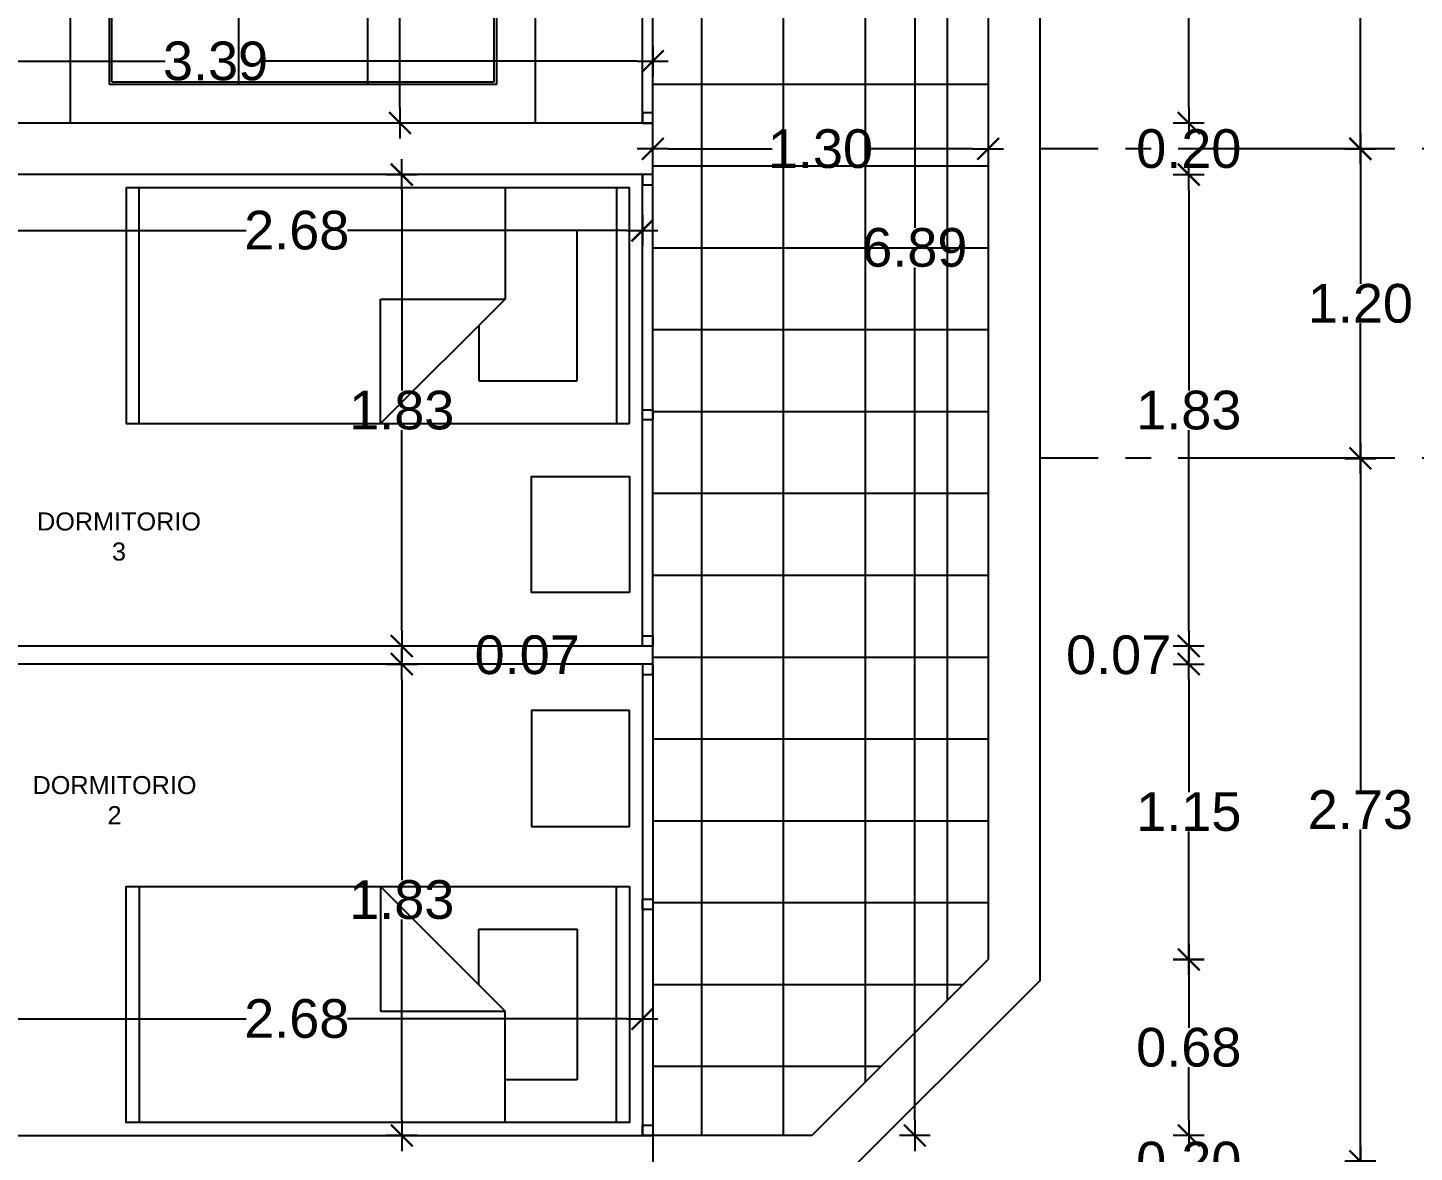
# Model space of a CAD drawing. Header units: millimetres. Extents: x 1217 to 2428, y 234 to 644.
# Drawn here: x 2363.08 to 2368.45, y 526.44 to 530.8 of the extents above; entities that cross this region are included whole.
import ezdxf

# ---------------------------------------------------------------- set-up
doc = ezdxf.new("R2010")
doc.units = ezdxf.units.MM
doc.linetypes.add('ACAD_ISO04W100', pattern=[30, 24, -3, 0, -3])
doc.layers.get('0').update_dxf_attribs({"lineweight": 5})
for name, color, linetype in [('0.1', 251, 'Continuous'), ('0.2', 2, 'Continuous'), ('0.3', 6, 'Continuous'), ('ARTEFACTOS', 4, 'Continuous'), ('COTAS', 252, 'Continuous'), ('COTAS INTERIORES', 3, 'Continuous'), ('Ejes', 8, 'Continuous'), ('Muebles', 8, 'Continuous'), ('muros', 7, 'Continuous'), ('Texto', 1, 'Continuous')]:
    doc.layers.add(name, color=color, linetype=linetype)
doc.styles.add('INTERARQ', font='arial.ttf')
doc.styles.get("Standard").update_dxf_attribs({"font": 'arial.ttf'})
doc.dimstyles.new('ESCALA_1-50', dxfattribs={"dimtxt": 0.15, "dimasz": 0.06, "dimexe": 0.18, "dimexo": 0.0625, "dimgap": 0, "dimtad": 0, "dimtih": 1, "dimtoh": 1, "dimzin": 0, "dimdsep": 46, "dimtxsty": 'INTERARQ', "dimblk": 'DIMTICK', "dimcen": 0, "dimse1": 1, "dimse2": 1, "dimclrd": 256, "dimclre": 1, "dimclrt": 2, "dimadec": 0, "dimazin": 0, "dimtfac": 4.5, "dimtofl": 0, "dimtmove": 2, "dimatfit": 3, "dimldrblk": 'DIMTICK', "dimfxl": 1, "dimtolj": 1, "dimtzin": 0, "dimarcsym": 0})

# ---------------------------------------------------------------- blocks, each defined once
blk = doc.blocks.new('sillon 150')
at = {"layer": 'ARTEFACTOS'}
for p, q in [((1.151, 0.05), (-0.651, 0.05)), ((-0.651, 0.05), (-0.651, -0.6515)), ((1.151, 0.05), (1.151, -0.6515)), ((1.001, -0.1), (-0.501, -0.1)), ((-0.501, -0.1), (-0.501, -0.6515)), ((0.001, -0.1), (0.001, -0.6515)), ((0.501, -0.1), (0.501, -0.6515)), ((1.001, -0.1), (1.001, -0.6515)), ((-0.501, -0.1098), (-0.501, -0.1098)), ((-0.491, -0.11), (0.991, -0.1103)), ((-0.491, -0.11), (-0.491, -0.6415)), ((0.991, -0.1103), (0.991, -0.6415)), ((-0.491, -0.6415), (0.991, -0.6415)), ((-0.651, -0.6515), (-0.501, -0.6515)), ((-0.501, -0.6515), (1.001, -0.6515)), ((1.001, -0.6515), (1.151, -0.6515))]:
    blk.add_line(p, q, dxfattribs=at)
blk = doc.blocks.new('Cama 1Pl')
at = {"layer": 'ARTEFACTOS'}
for p, q in [((-1.9012, -0.4572), (-1.9012, 0.4572)), ((-0.4826, 0.4572), (-0.4826, 0.0254)), ((-0.0508, 0.4572), (-0.0508, -0.4572)), ((-0.2032, 0.2921), (-0.4826, 0.2921)), ((-0.2032, -0.2921), (-0.2032, 0.2921)), ((-0.9652, -0.4572), (-0.9652, 0.0254)), ((-0.4826, 0.0254), (-0.9652, -0.4572)), ((-0.9652, 0.0254), (-0.4826, 0.0254)), ((-0.5842, -0.0762), (-0.5842, -0.2921)), ((-0.5842, -0.2921), (-0.2032, -0.2921))]:
    blk.add_line(p, q, dxfattribs=at)
blk.add_lwpolyline([(0, -0.4572), (0, 0.4572), (-1.952, 0.4572), (-1.952, -0.4572)], close=True, dxfattribs=at)
blk = doc.blocks.new('DIMTICK')
at = {"color": 1}
for p, q in [((0, 1), (0, -1)), ((-1, 0), (1, 0))]:
    blk.add_line(p, q, dxfattribs=at)
at = {"color": 3, "const_width": 0.141}
blk.add_lwpolyline([(0.707, 0.707), (-0.707, -0.707)], dxfattribs=at)
blk = doc.blocks.new('*D700')
at = {"layer": 'COTAS INTERIORES', "lineweight": -2, "ltscale": 3, "transparency": 16777216}
for p, q in [((2365.5584, 530.3281), (2365.9609, 530.3281)), ((2366.7384, 530.3281), (2366.3359, 530.3281))]:
    blk.add_line(p, q, dxfattribs=at)
at = {"layer": 'Defpoints', "color": 0, "ltscale": 3, "transparency": 16777216}
for p in [(2365.4984, 530.3283, 0), (2366.7984, 530.3283, 0), (2366.7984, 530.3281)]:
    blk.add_point(p, dxfattribs=at)
at = {"layer": 'COTAS INTERIORES', "lineweight": -2, "ltscale": 3, "transparency": 16777216, "xscale": 0.06, "yscale": 0.06, "zscale": 0.06, "rotation": 180}
blk.add_blockref('DIMTICK', (2365.4984, 530.3281), dxfattribs=at)
at = {"layer": 'COTAS INTERIORES', "lineweight": -2, "ltscale": 3, "transparency": 16777216, "xscale": 0.06, "yscale": 0.06, "zscale": 0.06}
blk.add_blockref('DIMTICK', (2366.7984, 530.3281), dxfattribs=at)
at = {"layer": 'COTAS INTERIORES', "color": 2, "ltscale": 3, "transparency": 16777216, "insert": (2366.1484, 530.3281), "char_height": 0.15, "attachment_point": 5, "style": 'INTERARQ'}
blk.add_mtext('\\A1;1.30', dxfattribs=at)
blk = doc.blocks.new('*D731')
at = {"layer": 'COTAS', "lineweight": -2, "ltscale": 3, "transparency": 16777216}
for p, q in [((2367.5764, 527.1241), (2367.5764, 526.9192)), ((2367.5764, 526.5612), (2367.5764, 526.7661))]:
    blk.add_line(p, q, dxfattribs=at)
at = {"layer": 'Defpoints', "color": 0, "ltscale": 3, "transparency": 16777216}
for p in [(2366.7983, 527.1841), (2367.5764, 527.1841), (2366.1155, 526.5012)]:
    blk.add_point(p, dxfattribs=at)
at = {"layer": 'COTAS', "lineweight": -2, "ltscale": 3, "transparency": 16777216, "xscale": 0.06, "yscale": 0.06, "zscale": 0.06}
for p, rotation in [((2367.5764, 527.1841), 90), ((2367.5764, 526.5012), 270)]:
    blk.add_blockref('DIMTICK', p, dxfattribs=dict(at, rotation=rotation))
at = {"layer": 'COTAS', "color": 2, "ltscale": 3, "transparency": 16777216, "insert": (2367.5764, 526.8426), "char_height": 0.15, "attachment_point": 5, "style": 'INTERARQ'}
blk.add_mtext('\\A1;0.68', dxfattribs=at)
blk = doc.blocks.new('*D732')
at = {"layer": 'COTAS', "lineweight": -2, "ltscale": 3, "transparency": 16777216}
for p, q in [((2367.5764, 528.2698), (2367.5764, 527.8335)), ((2367.5764, 527.2441), (2367.5764, 527.6803))]:
    blk.add_line(p, q, dxfattribs=at)
at = {"layer": 'Defpoints', "color": 0, "ltscale": 3, "transparency": 16777216}
for p in [(2365.4985, 528.3298), (2367.5764, 528.3298), (2366.7983, 527.1841)]:
    blk.add_point(p, dxfattribs=at)
at = {"layer": 'COTAS', "lineweight": -2, "ltscale": 3, "transparency": 16777216, "xscale": 0.06, "yscale": 0.06, "zscale": 0.06}
for p, rotation in [((2367.5764, 528.3298), 90), ((2367.5764, 527.1841), 270)]:
    blk.add_blockref('DIMTICK', p, dxfattribs=dict(at, rotation=rotation))
at = {"layer": 'COTAS', "color": 2, "ltscale": 3, "transparency": 16777216, "insert": (2367.5764, 527.7569), "char_height": 0.15, "attachment_point": 5, "style": 'INTERARQ'}
blk.add_mtext('\\A1;1.15', dxfattribs=at)
blk = doc.blocks.new('*D733')
at = {"layer": 'COTAS', "lineweight": -2, "ltscale": 3, "transparency": 16777216}
for p, q in [((2367.5764, 528.4598), (2367.5764, 528.5198)), ((2367.5764, 528.2698), (2367.5764, 528.2098))]:
    blk.add_line(p, q, dxfattribs=at)
at = {"layer": 'Defpoints', "color": 0, "ltscale": 3, "transparency": 16777216}
for p in [(2365.4985, 528.3998), (2367.5764, 528.3998), (2365.4985, 528.3298)]:
    blk.add_point(p, dxfattribs=at)
at = {"layer": 'COTAS', "lineweight": -2, "ltscale": 3, "transparency": 16777216, "xscale": 0.06, "yscale": 0.06, "zscale": 0.06}
for p, rotation in [((2367.5764, 528.3998), 270), ((2367.5764, 528.3298), 90)]:
    blk.add_blockref('DIMTICK', p, dxfattribs=dict(at, rotation=rotation))
at = {"layer": 'COTAS', "color": 2, "ltscale": 3, "transparency": 16777216, "insert": (2367.3044, 528.3647), "char_height": 0.15, "attachment_point": 5, "style": 'INTERARQ'}
blk.add_mtext('\\A1;0.07', dxfattribs=at)
blk = doc.blocks.new('*D734')
at = {"layer": 'COTAS', "lineweight": -2, "ltscale": 3, "transparency": 16777216}
for p, q in [((2367.5764, 530.1684), (2367.5764, 529.3907)), ((2367.5764, 528.4598), (2367.5764, 529.2374))]:
    blk.add_line(p, q, dxfattribs=at)
at = {"layer": 'Defpoints', "color": 0, "ltscale": 3, "transparency": 16777216}
for p in [(2365.4984, 530.2284), (2367.5764, 530.2284), (2365.4985, 528.3998)]:
    blk.add_point(p, dxfattribs=at)
at = {"layer": 'COTAS', "lineweight": -2, "ltscale": 3, "transparency": 16777216, "xscale": 0.06, "yscale": 0.06, "zscale": 0.06}
for p, rotation in [((2367.5764, 530.2284), 90), ((2367.5764, 528.3998), 270)]:
    blk.add_blockref('DIMTICK', p, dxfattribs=dict(at, rotation=rotation))
at = {"layer": 'COTAS', "color": 2, "ltscale": 3, "transparency": 16777216, "insert": (2367.5764, 529.3141), "char_height": 0.15, "attachment_point": 5, "style": 'INTERARQ'}
blk.add_mtext('\\A1;1.83', dxfattribs=at)
blk = doc.blocks.new('*D735')
at = {"layer": 'COTAS', "lineweight": -2, "ltscale": 3, "transparency": 16777216}
for p, q in [((2367.5764, 530.4883), (2367.5764, 530.5483)), ((2367.5764, 530.1684), (2367.5764, 530.1084))]:
    blk.add_line(p, q, dxfattribs=at)
at = {"layer": 'Defpoints', "color": 0, "ltscale": 3, "transparency": 16777216}
for p in [(2365.4984, 530.4283), (2367.5764, 530.4283), (2365.4984, 530.2284)]:
    blk.add_point(p, dxfattribs=at)
at = {"layer": 'COTAS', "lineweight": -2, "ltscale": 3, "transparency": 16777216, "xscale": 0.06, "yscale": 0.06, "zscale": 0.06}
for p, rotation in [((2367.5764, 530.4283), 270), ((2367.5764, 530.2284), 90)]:
    blk.add_blockref('DIMTICK', p, dxfattribs=dict(at, rotation=rotation))
at = {"layer": 'COTAS', "color": 2, "ltscale": 3, "transparency": 16777216, "insert": (2367.5764, 530.3283), "char_height": 0.15, "attachment_point": 5, "style": 'INTERARQ'}
blk.add_mtext('\\A1;0.20', dxfattribs=at)
blk = doc.blocks.new('*D736')
at = {"layer": 'COTAS', "lineweight": -2, "ltscale": 3, "transparency": 16777216}
for p, q in [((2367.5764, 533.3287), (2367.5764, 531.9851)), ((2367.5764, 530.4883), (2367.5764, 531.8319))]:
    blk.add_line(p, q, dxfattribs=at)
at = {"layer": 'Defpoints', "color": 0, "ltscale": 3, "transparency": 16777216}
for p in [(2365.6584, 533.3887), (2367.5764, 533.3887), (2365.4984, 530.4283)]:
    blk.add_point(p, dxfattribs=at)
at = {"layer": 'COTAS', "lineweight": -2, "ltscale": 3, "transparency": 16777216, "xscale": 0.06, "yscale": 0.06, "zscale": 0.06}
for p, rotation in [((2367.5764, 533.3887), 90), ((2367.5764, 530.4283), 270)]:
    blk.add_blockref('DIMTICK', p, dxfattribs=dict(at, rotation=rotation))
at = {"layer": 'COTAS', "color": 2, "ltscale": 3, "transparency": 16777216, "insert": (2367.5764, 531.9085), "char_height": 0.15, "attachment_point": 5, "style": 'INTERARQ'}
blk.add_mtext('\\A1;2.96', dxfattribs=at)
blk = doc.blocks.new('*D760')
at = {"layer": 'COTAS', "lineweight": -2, "ltscale": 3, "transparency": 16777216}
for p, q in [((2368.2415, 526.3412), (2368.2415, 525.2715)), ((2368.2415, 524.0513), (2368.2415, 525.1209))]:
    blk.add_line(p, q, dxfattribs=at)
at = {"layer": 'Defpoints', "color": 0, "ltscale": 3, "transparency": 16777216}
for p in [(2366.9983, 526.4012, 0), (2368.2415, 526.4012), (2366.8995, 523.9913, 0)]:
    blk.add_point(p, dxfattribs=at)
at = {"layer": 'COTAS', "lineweight": -2, "ltscale": 3, "transparency": 16777216, "xscale": 0.06, "yscale": 0.06, "zscale": 0.06}
for p, rotation in [((2368.2415, 526.4012), 90), ((2368.2415, 523.9913), 270)]:
    blk.add_blockref('DIMTICK', p, dxfattribs=dict(at, rotation=rotation))
at = {"layer": 'COTAS', "color": 2, "ltscale": 3, "transparency": 16777216, "insert": (2368.2415, 525.1962), "char_height": 0.15, "attachment_point": 5, "style": 'INTERARQ'}
blk.add_mtext('\\A1;2.41', dxfattribs=at)
blk = doc.blocks.new('*D761')
at = {"layer": 'COTAS', "lineweight": -2, "ltscale": 3, "transparency": 16777216}
for p, q in [((2368.2415, 529.0678), (2368.2415, 527.8412)), ((2368.2415, 526.4612), (2368.2415, 527.6879))]:
    blk.add_line(p, q, dxfattribs=at)
at = {"layer": 'Defpoints', "color": 0, "ltscale": 3, "transparency": 16777216}
for p in [(2366.9983, 529.1278), (2368.2415, 529.1278), (2366.9983, 526.4012, 0)]:
    blk.add_point(p, dxfattribs=at)
at = {"layer": 'COTAS', "lineweight": -2, "ltscale": 3, "transparency": 16777216, "xscale": 0.06, "yscale": 0.06, "zscale": 0.06}
for p, rotation in [((2368.2415, 529.1278), 90), ((2368.2415, 526.4012), 270)]:
    blk.add_blockref('DIMTICK', p, dxfattribs=dict(at, rotation=rotation))
at = {"layer": 'COTAS', "color": 2, "ltscale": 3, "transparency": 16777216, "insert": (2368.2415, 527.7645), "char_height": 0.15, "attachment_point": 5, "style": 'INTERARQ'}
blk.add_mtext('\\A1;2.73', dxfattribs=at)
blk = doc.blocks.new('*D762')
at = {"layer": 'COTAS', "lineweight": -2, "ltscale": 3, "transparency": 16777216}
for p, q in [((2368.2415, 530.2683), (2368.2415, 529.8046)), ((2368.2415, 529.1878), (2368.2415, 529.6515))]:
    blk.add_line(p, q, dxfattribs=at)
at = {"layer": 'Defpoints', "color": 0, "ltscale": 3, "transparency": 16777216}
for p in [(2366.9983, 530.3283), (2368.2415, 530.3283), (2366.9983, 529.1278)]:
    blk.add_point(p, dxfattribs=at)
at = {"layer": 'COTAS', "lineweight": -2, "ltscale": 3, "transparency": 16777216, "xscale": 0.06, "yscale": 0.06, "zscale": 0.06}
for p, rotation in [((2368.2415, 530.3283), 90), ((2368.2415, 529.1278), 270)]:
    blk.add_blockref('DIMTICK', p, dxfattribs=dict(at, rotation=rotation))
at = {"layer": 'COTAS', "color": 2, "ltscale": 3, "transparency": 16777216, "insert": (2368.2415, 529.7281), "char_height": 0.15, "attachment_point": 5, "style": 'INTERARQ'}
blk.add_mtext('\\A1;1.20', dxfattribs=at)
blk = doc.blocks.new('*D763')
at = {"layer": 'COTAS', "lineweight": -2, "ltscale": 3, "transparency": 16777216}
for p, q in [((2368.2415, 531.6711), (2368.2415, 531.1063)), ((2368.2415, 530.3883), (2368.2415, 530.9531))]:
    blk.add_line(p, q, dxfattribs=at)
at = {"layer": 'Defpoints', "color": 0, "ltscale": 3, "transparency": 16777216}
for p in [(2366.9983, 531.7311), (2368.2415, 531.7311), (2366.9983, 530.3283)]:
    blk.add_point(p, dxfattribs=at)
at = {"layer": 'COTAS', "lineweight": -2, "ltscale": 3, "transparency": 16777216, "xscale": 0.06, "yscale": 0.06, "zscale": 0.06}
for p, rotation in [((2368.2415, 531.7311), 90), ((2368.2415, 530.3283), 270)]:
    blk.add_blockref('DIMTICK', p, dxfattribs=dict(at, rotation=rotation))
at = {"layer": 'COTAS', "color": 2, "ltscale": 3, "transparency": 16777216, "insert": (2368.2415, 531.0297), "char_height": 0.15, "attachment_point": 5, "style": 'INTERARQ'}
blk.add_mtext('\\A1;1.40', dxfattribs=at)
blk = doc.blocks.new('*D468')
at = {"layer": 'COTAS', "lineweight": -2, "ltscale": 3, "transparency": 16777216}
for p, q in [((2368.8564, 555.1033), (2368.8564, 538.9229)), ((2368.8564, 522.5893), (2368.8564, 538.7696))]:
    blk.add_line(p, q, dxfattribs=at)
at = {"layer": 'Defpoints', "color": 0, "ltscale": 3, "transparency": 16777216}
for p in [(2364.1135, 555.1633, 0), (2368.8564, 555.1633), (2364.1135, 522.5293, 0)]:
    blk.add_point(p, dxfattribs=at)
at = {"layer": 'COTAS', "lineweight": -2, "ltscale": 3, "transparency": 16777216, "xscale": 0.06, "yscale": 0.06, "zscale": 0.06}
for p, rotation in [((2368.8564, 555.1633), 90), ((2368.8564, 522.5293), 270)]:
    blk.add_blockref('DIMTICK', p, dxfattribs=dict(at, rotation=rotation))
at = {"layer": 'COTAS', "color": 2, "ltscale": 3, "transparency": 16777216, "insert": (2368.8564, 538.8463), "char_height": 0.15, "attachment_point": 5, "style": 'INTERARQ'}
blk.add_mtext('\\A1;32.63', dxfattribs=at)
blk = doc.blocks.new('*D470')
at = {"layer": 'COTAS INTERIORES', "lineweight": -2, "ltscale": 3, "transparency": 16777216}
for p, q in [((2364.5253, 528.2698), (2364.5253, 527.4921)), ((2364.5253, 526.5612), (2364.5253, 527.3388))]:
    blk.add_line(p, q, dxfattribs=at)
at = {"layer": 'Defpoints', "color": 0, "ltscale": 3, "transparency": 16777216}
for p in [(2364.4451, 528.3298, 0), (2364.5253, 526.5012), (2364.5253, 526.5012)]:
    blk.add_point(p, dxfattribs=at)
at = {"layer": 'COTAS INTERIORES', "lineweight": -2, "ltscale": 3, "transparency": 16777216, "xscale": 0.06, "yscale": 0.06, "zscale": 0.06}
for p, rotation in [((2364.5253, 528.3298), 90), ((2364.5253, 526.5012), 270)]:
    blk.add_blockref('DIMTICK', p, dxfattribs=dict(at, rotation=rotation))
at = {"layer": 'COTAS INTERIORES', "color": 2, "ltscale": 3, "transparency": 16777216, "insert": (2364.5253, 527.4155), "char_height": 0.15, "attachment_point": 5, "style": 'INTERARQ'}
blk.add_mtext('\\A1;1.83', dxfattribs=at)
blk = doc.blocks.new('*D808')
at = {"layer": 'COTAS INTERIORES', "lineweight": -2, "ltscale": 3, "transparency": 16777216}
for p, q in [((2362.8382, 526.9542), (2363.9221, 526.9542)), ((2365.3985, 526.9542), (2364.3146, 526.9542))]:
    blk.add_line(p, q, dxfattribs=at)
at = {"layer": 'Defpoints', "color": 0, "ltscale": 3, "transparency": 16777216}
for p in [(2362.7782, 527.4098, 0), (2365.4585, 527.2178, 0), (2365.4585, 526.9542)]:
    blk.add_point(p, dxfattribs=at)
at = {"layer": 'COTAS INTERIORES', "lineweight": -2, "ltscale": 3, "transparency": 16777216, "xscale": 0.06, "yscale": 0.06, "zscale": 0.06, "rotation": 180}
blk.add_blockref('DIMTICK', (2362.7782, 526.9542), dxfattribs=at)
at = {"layer": 'COTAS INTERIORES', "lineweight": -2, "ltscale": 3, "transparency": 16777216, "xscale": 0.06, "yscale": 0.06, "zscale": 0.06}
blk.add_blockref('DIMTICK', (2365.4585, 526.9542), dxfattribs=at)
at = {"layer": 'COTAS INTERIORES', "color": 2, "ltscale": 3, "transparency": 16777216, "insert": (2364.1183, 526.9542), "char_height": 0.15, "attachment_point": 5, "style": 'INTERARQ'}
blk.add_mtext('\\A1;2.68', dxfattribs=at)
blk = doc.blocks.new('*D809')
at = {"layer": 'COTAS INTERIORES', "lineweight": -2, "ltscale": 3, "transparency": 16777216}
for p, q in [((2364.5253, 528.4598), (2364.5253, 528.5198)), ((2364.5253, 528.2698), (2364.5253, 528.2098))]:
    blk.add_line(p, q, dxfattribs=at)
at = {"layer": 'Defpoints', "color": 0, "ltscale": 3, "transparency": 16777216}
for p in [(2363.9273, 528.3998, 0), (2364.5253, 528.3998), (2364.4451, 528.3298, 0)]:
    blk.add_point(p, dxfattribs=at)
at = {"layer": 'COTAS INTERIORES', "lineweight": -2, "ltscale": 3, "transparency": 16777216, "xscale": 0.06, "yscale": 0.06, "zscale": 0.06}
for p, rotation in [((2364.5253, 528.3998), 270), ((2364.5253, 528.3298), 90)]:
    blk.add_blockref('DIMTICK', p, dxfattribs=dict(at, rotation=rotation))
at = {"layer": 'COTAS INTERIORES', "color": 2, "ltscale": 3, "transparency": 16777216, "insert": (2365.0116, 528.3648), "char_height": 0.15, "attachment_point": 5, "style": 'INTERARQ'}
blk.add_mtext('\\A1;0.07', dxfattribs=at)
blk = doc.blocks.new('*D810')
at = {"layer": 'COTAS INTERIORES', "lineweight": -2, "ltscale": 3, "transparency": 16777216}
for p, q in [((2364.5253, 530.1683), (2364.5253, 529.3907)), ((2364.5253, 528.4598), (2364.5253, 529.2374))]:
    blk.add_line(p, q, dxfattribs=at)
at = {"layer": 'Defpoints', "color": 0, "ltscale": 3, "transparency": 16777216}
for p in [(2363.172, 530.2283, 0), (2364.5253, 530.2283), (2363.9273, 528.3998, 0)]:
    blk.add_point(p, dxfattribs=at)
at = {"layer": 'COTAS INTERIORES', "lineweight": -2, "ltscale": 3, "transparency": 16777216, "xscale": 0.06, "yscale": 0.06, "zscale": 0.06}
for p, rotation in [((2364.5253, 530.2283), 90), ((2364.5253, 528.3998), 270)]:
    blk.add_blockref('DIMTICK', p, dxfattribs=dict(at, rotation=rotation))
at = {"layer": 'COTAS INTERIORES', "color": 2, "ltscale": 3, "transparency": 16777216, "insert": (2364.5253, 529.314), "char_height": 0.15, "attachment_point": 5, "style": 'INTERARQ'}
blk.add_mtext('\\A1;1.83', dxfattribs=at)
blk = doc.blocks.new('*D811')
at = {"layer": 'COTAS INTERIORES', "lineweight": -2, "ltscale": 3, "transparency": 16777216}
for p, q in [((2362.8382, 530.012), (2363.9221, 530.012)), ((2365.3985, 530.012), (2364.3146, 530.012))]:
    blk.add_line(p, q, dxfattribs=at)
at = {"layer": 'Defpoints', "color": 0, "ltscale": 3, "transparency": 16777216}
for p in [(2365.4585, 530.012), (2362.7782, 529.2497, 0), (2365.4585, 529.1757, 0)]:
    blk.add_point(p, dxfattribs=at)
at = {"layer": 'COTAS INTERIORES', "lineweight": -2, "ltscale": 3, "transparency": 16777216, "xscale": 0.06, "yscale": 0.06, "zscale": 0.06, "rotation": 180}
blk.add_blockref('DIMTICK', (2362.7782, 530.012), dxfattribs=at)
at = {"layer": 'COTAS INTERIORES', "lineweight": -2, "ltscale": 3, "transparency": 16777216, "xscale": 0.06, "yscale": 0.06, "zscale": 0.06}
blk.add_blockref('DIMTICK', (2365.4585, 530.012), dxfattribs=at)
at = {"layer": 'COTAS INTERIORES', "color": 2, "ltscale": 3, "transparency": 16777216, "insert": (2364.1183, 530.012), "char_height": 0.15, "attachment_point": 5, "style": 'INTERARQ'}
blk.add_mtext('\\A1;2.68', dxfattribs=at)
blk = doc.blocks.new('*D812')
at = {"layer": 'COTAS INTERIORES', "lineweight": -2, "ltscale": 3, "transparency": 16777216}
for p, q in [((2364.5183, 533.3287), (2364.5183, 531.9851)), ((2364.5183, 530.4883), (2364.5183, 531.8319))]:
    blk.add_line(p, q, dxfattribs=at)
at = {"layer": 'Defpoints', "color": 0, "ltscale": 3, "transparency": 16777216}
for p in [(2364.5183, 533.3887), (2364.5453, 533.3887, 0), (2362.6673, 530.4283, 0)]:
    blk.add_point(p, dxfattribs=at)
at = {"layer": 'COTAS INTERIORES', "lineweight": -2, "ltscale": 3, "transparency": 16777216, "xscale": 0.06, "yscale": 0.06, "zscale": 0.06}
for p, rotation in [((2364.5183, 533.3887), 90), ((2364.5183, 530.4283), 270)]:
    blk.add_blockref('DIMTICK', p, dxfattribs=dict(at, rotation=rotation))
at = {"layer": 'COTAS INTERIORES', "color": 2, "ltscale": 3, "transparency": 16777216, "insert": (2364.5183, 531.9085), "char_height": 0.15, "attachment_point": 5, "style": 'INTERARQ'}
blk.add_mtext('\\A1;2.96', dxfattribs=at)
blk = doc.blocks.new('*D820')
at = {"layer": 'COTAS INTERIORES', "lineweight": -2, "ltscale": 3, "transparency": 16777216}
for p, q in [((2362.1685, 530.6683), (2363.6085, 530.6683)), ((2365.4384, 530.6683), (2363.9984, 530.6683))]:
    blk.add_line(p, q, dxfattribs=at)
at = {"layer": 'Defpoints', "color": 0, "ltscale": 3, "transparency": 16777216}
for p in [(2365.4984, 530.6683), (2362.1085, 530.4283, 0), (2365.4984, 530.4283, 0)]:
    blk.add_point(p, dxfattribs=at)
at = {"layer": 'COTAS INTERIORES', "lineweight": -2, "ltscale": 3, "transparency": 16777216, "xscale": 0.06, "yscale": 0.06, "zscale": 0.06, "rotation": 180}
blk.add_blockref('DIMTICK', (2362.1085, 530.6683), dxfattribs=at)
at = {"layer": 'COTAS INTERIORES', "lineweight": -2, "ltscale": 3, "transparency": 16777216, "xscale": 0.06, "yscale": 0.06, "zscale": 0.06}
blk.add_blockref('DIMTICK', (2365.4984, 530.6683), dxfattribs=at)
at = {"layer": 'COTAS INTERIORES', "color": 2, "ltscale": 3, "transparency": 16777216, "insert": (2363.8034, 530.6683), "char_height": 0.15, "attachment_point": 5, "style": 'INTERARQ'}
blk.add_mtext('\\A1;3.39', dxfattribs=at)
blk = doc.blocks.new('*D823')
at = {"layer": 'COTAS INTERIORES', "lineweight": -2, "ltscale": 3, "transparency": 16777216}
for p, q in [((2366.5144, 533.3287), (2366.5144, 530.0216)), ((2366.5144, 526.5612), (2366.5144, 529.8684))]:
    blk.add_line(p, q, dxfattribs=at)
at = {"layer": 'Defpoints', "color": 0, "ltscale": 3, "transparency": 16777216}
for p in [(2366.1484, 533.3887, 0), (2366.1484, 526.5012, 0), (2366.5144, 526.5012)]:
    blk.add_point(p, dxfattribs=at)
at = {"layer": 'COTAS INTERIORES', "lineweight": -2, "ltscale": 3, "transparency": 16777216, "xscale": 0.06, "yscale": 0.06, "zscale": 0.06}
for p, rotation in [((2366.5144, 533.3887), 90), ((2366.5144, 526.5012), 270)]:
    blk.add_blockref('DIMTICK', p, dxfattribs=dict(at, rotation=rotation))
at = {"layer": 'COTAS INTERIORES', "color": 2, "ltscale": 3, "transparency": 16777216, "insert": (2366.5144, 529.945), "char_height": 0.15, "attachment_point": 5, "style": 'INTERARQ'}
blk.add_mtext('\\A1;6.89', dxfattribs=at)
blk = doc.blocks.new('*D544')
at = {"layer": 'COTAS', "lineweight": -2, "ltscale": 3, "transparency": 16777216}
for p, q in [((2367.5764, 526.5612), (2367.5764, 526.6212)), ((2367.5764, 526.2412), (2367.5764, 526.1812))]:
    blk.add_line(p, q, dxfattribs=at)
at = {"layer": 'Defpoints', "color": 0, "ltscale": 3, "transparency": 16777216}
for p in [(2366.1155, 526.5012, 0), (2366.1983, 526.3012), (2367.5764, 526.3012)]:
    blk.add_point(p, dxfattribs=at)
at = {"layer": 'COTAS', "lineweight": -2, "ltscale": 3, "transparency": 16777216, "xscale": 0.06, "yscale": 0.06, "zscale": 0.06}
for p, rotation in [((2367.5764, 526.5012), 270), ((2367.5764, 526.3012), 90)]:
    blk.add_blockref('DIMTICK', p, dxfattribs=dict(at, rotation=rotation))
at = {"layer": 'COTAS', "color": 2, "ltscale": 3, "transparency": 16777216, "insert": (2367.5764, 526.4012), "char_height": 0.15, "attachment_point": 5, "style": 'INTERARQ'}
blk.add_mtext('\\A1;0.20', dxfattribs=at)

msp = doc.modelspace()

# ---------------------------------------------------------------- hatches: boundary and pattern name
at = {"layer": '0.1'}
h = msp.add_hatch(dxfattribs=at)
h.set_pattern_fill('NET', color=256, scale=0.099999, angle=-270, style=0)
h.set_pattern_definition([(90, (807.40966, -286.0244), (-0.31749764, 2e-16), []), (180, (807.40966, -286.0244), (-2e-16, -0.31749764), [])])
edge = h.paths.add_edge_path()
edge.add_line((2365.49834, 526.50121), (2366.11548, 526.50121))
edge.add_line((2366.11548, 526.50121), (2366.79833, 527.18406))
edge.add_line((2366.79833, 527.18406), (2366.79839, 533.38872))
edge.add_line((2366.79839, 533.38872), (2365.4984, 533.38873))
edge.add_line((2365.4984, 533.38873), (2365.49848, 526.50121))

# ---------------------------------------------------------------- linework, layer by layer
at = {"layer": '0.1', "elevation": 0}
for points in [[(2365.4584, 530.42829), (2365.4584, 533.38873)], [(2365.4984, 530.42829), (2365.4984, 533.38873)], [(2365.4585, 528.39976), (2365.45848, 530.22829)], [(2365.49844, 528.39976), (2365.49847, 530.22829)], [(2365.45849, 528.32976), (2365.45848, 526.50121)], [(2365.49849, 528.32976), (2365.49848, 526.50121)]]:
    msp.add_lwpolyline(points, dxfattribs=at)
for points in [[(2365.40841, 528.60682), (2365.02842, 528.60682), (2365.02842, 529.05682), (2365.40841, 529.05682)], [(2365.40841, 528.14932), (2365.02842, 528.14932), (2365.02842, 527.69932), (2365.40841, 527.69932)]]:
    msp.add_lwpolyline(points, close=True, dxfattribs=at)
at = {"layer": '0.2', "elevation": 0}
for points in [[(2365.57839, 533.58873), (2366.99833, 533.58872), (2366.99833, 527.10122), (2366.19833, 526.30122), (2365.49834, 526.30121)], [(2366.79839, 533.38872), (2366.79833, 527.18406)], [(2365.49841, 530.46829), (2365.45841, 530.46829), (2365.45841, 530.42829), (2365.49841, 530.42829), (2365.49841, 530.46829)], [(2365.49844, 530.22834), (2365.45844, 530.22834), (2365.45844, 530.18834), (2365.49844, 530.18834), (2365.49844, 530.22834)], [(2365.49849, 529.27652), (2365.45849, 529.27652), (2365.45849, 529.31652), (2365.49849, 529.31652), (2365.49849, 529.27652)], [(2365.49849, 528.39975), (2365.45849, 528.39975), (2365.45849, 528.43975), (2365.49849, 528.43975), (2365.49849, 528.39975)], [(2365.49849, 528.32975), (2365.45849, 528.32975), (2365.45849, 528.28975), (2365.49849, 528.28975), (2365.49849, 528.32975)], [(2365.49849, 527.37798), (2365.45849, 527.37798), (2365.45849, 527.41798), (2365.49849, 527.41798), (2365.49849, 527.37798)], [(2366.11548, 526.50121), (2366.79838, 527.18411)], [(2365.4984, 526.50121), (2365.4584, 526.50121), (2365.4584, 526.54121), (2365.4984, 526.54121), (2365.4984, 526.50121)], [(2366.11548, 526.50121), (2365.49848, 526.50121)]]:
    msp.add_lwpolyline(points, dxfattribs=at)
at = {"layer": '0.3', "elevation": 0}
for points in [[(2365.49849, 528.39976), (2362.10853, 528.39976)], [(2365.49849, 528.32975), (2365.49849, 528.39975)], [(2365.49849, 528.32976), (2362.10853, 528.32976)]]:
    msp.add_lwpolyline(points, dxfattribs=at)
at = {"layer": 'Ejes', "linetype": 'ACAD_ISO04W100', "ltscale": 0.035, "elevation": 0}
for points in [[(2369.52562, 530.32828), (2366.99833, 530.32828)], [(2369.52562, 529.12785), (2366.99833, 529.12785)]]:
    msp.add_lwpolyline(points, dxfattribs=at)
at = {"layer": 'muros', "elevation": 0}
for points in [[(2365.49841, 530.4283), (2362.10848, 530.4283)], [(2365.49844, 530.22834), (2365.49841, 530.42829)], [(2365.49844, 530.22839), (2362.10848, 530.22831)], [(2362.10848, 526.30121), (2362.10848, 526.50121), (2365.49834, 526.50121), (2365.49834, 526.30121), (2365.08838, 526.30121)]]:
    msp.add_lwpolyline(points, dxfattribs=at)

# ---------------------------------------------------------------- block references
at = {"layer": 'ARTEFACTOS', "xscale": -0.9999925657630362, "yscale": 0.9999925657630349, "zscale": 0.9999925657630349, "rotation": 179.9982109173233}
msp.add_blockref('sillon 150', (2363.89271, 530.4783, 0), dxfattribs=at)
at = {"layer": 'Muebles', "xscale": 0.9999925657630349, "yscale": 0.9999925657630349, "zscale": 0.9999925657630349}
msp.add_blockref('Cama 1Pl', (2365.40843, 529.71994, 0), dxfattribs=at)
at = {"layer": 'Muebles', "xscale": -0.9999925657630349, "yscale": 0.9999925657630349, "zscale": 0.9999925657630349, "rotation": 180}
msp.add_blockref('Cama 1Pl', (2365.40843, 527.00958, 0), dxfattribs=at)

# ---------------------------------------------------------------- texts
at = {"layer": 'Texto', "char_height": 0.0699995, "width": 0.4782868, "attachment_point": 5}
for s, insert in [('DORMITORIO 3', (2363.42916, 528.82419, 0)), ('DORMITORIO 2', (2363.41187, 527.80207, 0))]:
    msp.add_mtext(s, dxfattribs=dict(at, insert=insert))

# ---------------------------------------------------------------- dimensions: what is measured, and where the dimension line sits
at = {"layer": 'COTAS', "ltscale": 3}
for base, p1, p2, picture, middle in [((2368.85635, 555.16328, 0), (2364.11354, 522.52928, 0), (2364.11354, 555.16328, 0), '*D468', (2368.85635, 538.84628, 0)), ((2367.57641, 533.38873, 0), (2365.49841, 530.4283, 0), (2365.6584, 533.38873, 0), '*D736', (2367.57641, 531.90851, 0)), ((2368.24149, 531.73112, 0), (2366.99833, 530.32828, 0), (2366.99833, 531.73112, 0), '*D763', (2368.24149, 531.0297, 0)), ((2367.57641, 530.4283, 0), (2365.49844, 530.22839, 0), (2365.49841, 530.4283, 0), '*D735', (2367.57641, 530.32834, 0)), ((2368.24149, 530.32828, 0), (2366.99833, 529.12785, 0), (2366.99833, 530.32828, 0), '*D762', (2368.24149, 529.72806, 0)), ((2367.57641, 530.22839, 0), (2365.49849, 528.39975, 0), (2365.49844, 530.22839, 0), '*D734', (2367.57641, 529.31407, 0)), ((2368.24149, 529.12785, 0), (2366.99833, 526.40119, 0), (2366.99833, 529.12785, 0), '*D761', (2368.24149, 527.76452, 0)), ((2367.57642, 528.32976, 0), (2366.79833, 527.18406, 0), (2365.49849, 528.32976, 0), '*D732', (2367.57642, 527.75691, 0)), ((2367.57642, 527.18406, 0), (2366.11548, 526.50121, 0), (2366.79833, 527.18406, 0), '*D731', (2367.57642, 526.84264, 0)), ((2367.57642, 526.30122, 0), (2366.11548, 526.50121, 0), (2366.19833, 526.30122, 0), '*D544', (2367.57642, 526.40121, 0)), ((2368.24149, 526.40119, 0), (2366.89951, 523.99126, 0), (2366.99833, 526.40119, 0), '*D760', (2368.24149, 525.19623, 0))]:
    dim = msp.add_linear_dim(base=base, p1=p1, p2=p2, angle=90, dimstyle='ESCALA_1-50', dxfattribs=at)
    dim.commit()
    dim.dimension.update_dxf_attribs({"geometry": picture, "text_midpoint": middle})
dim = msp.add_linear_dim(base=(2367.57641, 528.39975, 0), p1=(2365.49849, 528.32976, 0), p2=(2365.49849, 528.39975, 0), angle=90, dimstyle='ESCALA_1-50', dxfattribs=at)
dim.commit()
dim.dimension.update_dxf_attribs({"geometry": '*D733', "text_midpoint": (2367.30444, 528.36472, 0), "dimtype": 160})
at = {"layer": 'COTAS INTERIORES', "ltscale": 3}
for base, p1, p2, picture, middle in [((2364.51826, 533.38871, 0), (2362.66727, 530.4283, 0), (2364.54528, 533.38871, 0), '*D812', (2364.51826, 531.90851, 0)), ((2366.51439, 526.50121, 0), (2366.1484, 533.38872, 0), (2366.1484, 526.50121, 0), '*D823', (2366.51439, 529.94497, 0)), ((2364.52526, 530.22834, 0), (2363.92733, 528.39976, 0), (2363.17197, 530.22834, 0), '*D810', (2364.52526, 529.31405, 0)), ((2364.52526, 528.39976, 0), (2364.44514, 528.32976, 0), (2363.92733, 528.39976, 0), '*D809', (2365.0116, 528.36476, 0)), ((2364.52526, 526.50121, 0), (2364.44514, 528.32976, 0), (2364.52526, 526.50121, 0), '*D470', (2364.52526, 527.41548, 0))]:
    dim = msp.add_linear_dim(base=base, p1=p1, p2=p2, angle=90, dimstyle='ESCALA_1-50', dxfattribs=at)
    dim.commit()
    dim.dimension.update_dxf_attribs({"geometry": picture, "text_midpoint": middle})
for base, p1, p2, picture, middle in [((2365.4984, 530.66831, 0), (2362.10848, 530.4283, 0), (2365.4984, 530.42829, 0), '*D820', (2363.80344, 530.66831, 0)), ((2366.79836, 530.32809, 0), (2365.49843, 530.32831, 0), (2366.79836, 530.32832, 0), '*D700', (2366.14839, 530.32809, 0)), ((2365.45849, 530.01204, 0), (2362.7782, 529.24975, 0), (2365.45849, 529.17571, 0), '*D811', (2364.11835, 530.01204, 0)), ((2365.45849, 526.95422, 0), (2362.7782, 527.40976, 0), (2365.45849, 527.21775, 0), '*D808', (2364.11834, 526.95422, 0))]:
    dim = msp.add_linear_dim(base=base, p1=p1, p2=p2, dimstyle='ESCALA_1-50', dxfattribs=at)
    dim.commit()
    dim.dimension.update_dxf_attribs({"geometry": picture, "text_midpoint": middle})

doc.saveas('drawing.dxf')
